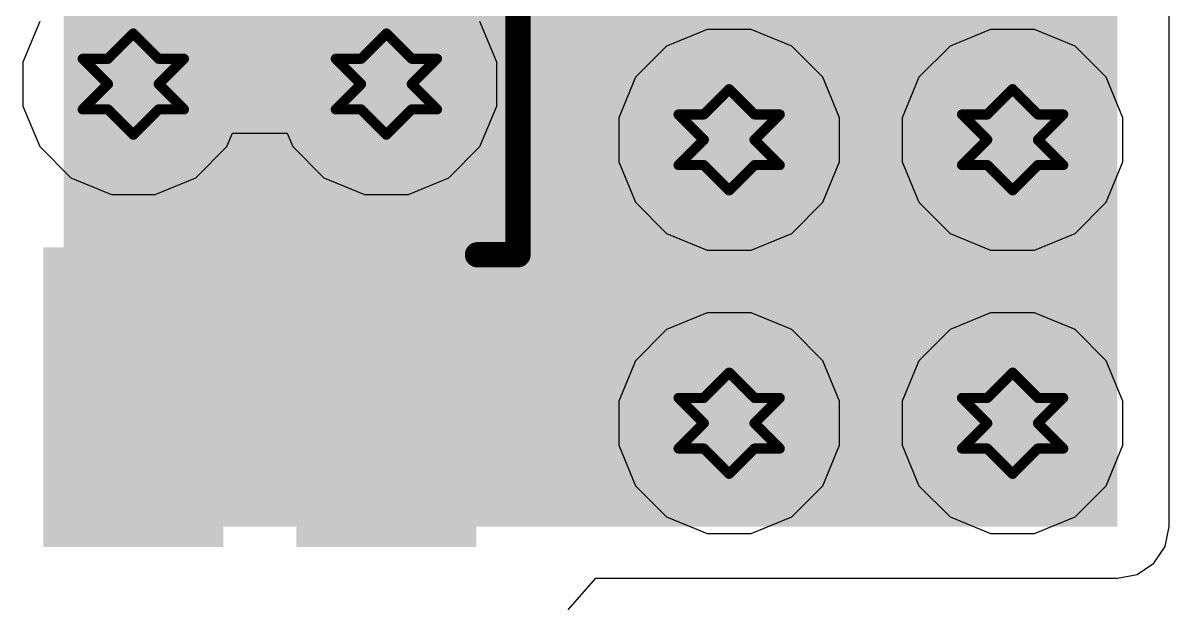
# Model space of a CAD drawing. Header units: inches. Extents: x 24 to 500, y 68 to 269.
# Drawn here: x 264.61 to 270.36, y 87.16 to 90.07 of the extents above; entities that cross this region are included whole.
import ezdxf

# ---------------------------------------------------------------- set-up
doc = ezdxf.new("R2010")
doc.units = ezdxf.units.IN
for name, color, linetype in [('Bottom Layer', 5, 'Continuous'), ('Drill Drawing', 1, 'Continuous'), ('Layer 1', 16, 'Continuous'), ('Layer 2', 76, 'Continuous'), ('Top Layer', 1, 'Continuous'), ('Top Overlay', 2, 'Continuous'), ('Top Paste', 8, 'Continuous'), ('Top Solder', 216, 'Continuous'), ('Via Holes', 16, 'Continuous')]:
    doc.layers.add(name, color=color, linetype=linetype)

# ---------------------------------------------------------------- blocks, each defined once
blk = doc.blocks.new('SOP_8_76')
at = {"layer": 'Top Layer'}
for points in [[(-3.4, -0.285), (-2.1, -0.285), (-2.1, -0.985), (-3.4, -0.985)], [(-3.4, -1.555), (-2.1, -1.555), (-2.1, -2.255), (-3.4, -2.255)]]:
    blk.add_hatch(color=1, dxfattribs=at).paths.add_polyline_path(points)
at = {"layer": 'Top Paste'}
for points in [[(-3.4, -0.285), (-2.1, -0.285), (-2.1, -0.985), (-3.4, -0.985)], [(-3.4, -1.555), (-2.1, -1.555), (-2.1, -2.255), (-3.4, -2.255)]]:
    blk.add_hatch(color=8, dxfattribs=at).paths.add_polyline_path(points)
at = {"layer": 'Top Solder'}
for points in [[(-3.5016, -0.1834), (-1.9984, -0.1834), (-1.9984, -1.0866), (-3.5016, -1.0866)], [(-3.5016, -1.4534), (-1.9984, -1.4534), (-1.9984, -2.3566), (-3.5016, -2.3566)]]:
    blk.add_hatch(color=216, dxfattribs=at).paths.add_polyline_path(points)
at = {"layer": 'Top Overlay'}
for points in [[(-2.0356, -2.3622, 0.127, 0.127, 0), (-2.0356, -2.5654, 0.127, 0.127, 0)], [(-2.0356, -2.5654, 0.127, 0.127, 0), (2.0284, -2.5654, 0.127, 0.127, 0)]]:
    blk.add_lwpolyline(points, format="xyseb", dxfattribs=at)
for points in [[(-2.0673, -2.3622, 0.0635, 0.0635, 1), (-2.0038, -2.3622, 0.0635, 0.0635, 1)], [(-2.0673, -2.5654, 0.0635, 0.0635, 1), (-2.0038, -2.5654, 0.0635, 0.0635, 1)], [(-2.0673, -2.5654, 0.0635, 0.0635, 1), (-2.0038, -2.5654, 0.0635, 0.0635, 1)]]:
    blk.add_lwpolyline(points, format="xyseb", close=True, dxfattribs=at)

msp = doc.modelspace()

# ---------------------------------------------------------------- hatches: boundary and pattern name
at = {"layer": 'Bottom Layer'}
h = msp.add_hatch(color=5, dxfattribs=at)
edge = h.paths.add_edge_path()
edge.add_arc((265.1648, 89.7596), 0.3, 0, 360)
h = msp.add_hatch(color=5, dxfattribs=at)
edge = h.paths.add_edge_path()
edge.add_arc((266.4348, 89.7596), 0.3, 0, 360)
h = msp.add_hatch(color=5, dxfattribs=at)
edge = h.paths.add_edge_path()
edge.add_arc((268.1549, 89.4802), 0.3, 0, 360)
h = msp.add_hatch(color=5, dxfattribs=at)
edge = h.paths.add_edge_path()
edge.add_arc((269.5773, 89.4802), 0.3, 0, 360)
h = msp.add_hatch(color=5, dxfattribs=at)
edge = h.paths.add_edge_path()
edge.add_arc((268.1549, 88.0578), 0.3, 0, 360)
h = msp.add_hatch(color=5, dxfattribs=at)
edge = h.paths.add_edge_path()
edge.add_arc((269.5773, 88.0578), 0.3, 0, 360)
at = {"layer": 'Layer 1'}
h = msp.add_hatch(color=16, dxfattribs=at)
edge = h.paths.add_edge_path()
edge.add_arc((265.1648, 89.7596), 0.3, 0, 360)
h = msp.add_hatch(color=16, dxfattribs=at)
edge = h.paths.add_edge_path()
edge.add_arc((266.4348, 89.7596), 0.3, 0, 360)
h = msp.add_hatch(color=16, dxfattribs=at)
edge = h.paths.add_edge_path()
edge.add_arc((268.1549, 89.4802), 0.3, 0, 360)
h = msp.add_hatch(color=16, dxfattribs=at)
edge = h.paths.add_edge_path()
edge.add_arc((269.5773, 89.4802), 0.3, 0, 360)
h = msp.add_hatch(color=16, dxfattribs=at)
edge = h.paths.add_edge_path()
edge.add_arc((268.1549, 88.0578), 0.3, 0, 360)
h = msp.add_hatch(color=16, dxfattribs=at)
edge = h.paths.add_edge_path()
edge.add_arc((269.5773, 88.0578), 0.3, 0, 360)
at = {"layer": 'Layer 2'}
h = msp.add_hatch(color=76, dxfattribs=at)
edge = h.paths.add_edge_path()
edge.add_arc((265.1648, 89.7596), 0.3, 0, 360)
h = msp.add_hatch(color=76, dxfattribs=at)
edge = h.paths.add_edge_path()
edge.add_arc((266.4348, 89.7596), 0.3, 0, 360)
h = msp.add_hatch(color=76, dxfattribs=at)
edge = h.paths.add_edge_path()
edge.add_arc((268.1549, 89.4802), 0.3, 0, 360)
h = msp.add_hatch(color=76, dxfattribs=at)
edge = h.paths.add_edge_path()
edge.add_arc((269.5773, 89.4802), 0.3, 0, 360)
h = msp.add_hatch(color=76, dxfattribs=at)
edge = h.paths.add_edge_path()
edge.add_arc((268.1549, 88.0578), 0.3, 0, 360)
h = msp.add_hatch(color=76, dxfattribs=at)
edge = h.paths.add_edge_path()
edge.add_arc((269.5773, 88.0578), 0.3, 0, 360)
at = {"layer": 'Top Layer'}
msp.add_hatch(color=1, dxfattribs=at).paths.add_polyline_path([(264.8148, 87.5388), (270.1036, 87.5388), (270.1036, 91.4214), (264.8148, 91.4214)])
h = msp.add_hatch(color=1, dxfattribs=at)
edge = h.paths.add_edge_path()
edge.add_arc((265.1648, 89.7596), 0.3, 0, 360)
h = msp.add_hatch(color=1, dxfattribs=at)
edge = h.paths.add_edge_path()
edge.add_arc((266.4348, 89.7596), 0.3, 0, 360)
h = msp.add_hatch(color=1, dxfattribs=at)
edge = h.paths.add_edge_path()
edge.add_arc((268.1549, 89.4802), 0.3, 0, 360)
h = msp.add_hatch(color=1, dxfattribs=at)
edge = h.paths.add_edge_path()
edge.add_arc((269.5773, 89.4802), 0.3, 0, 360)
h = msp.add_hatch(color=1, dxfattribs=at)
edge = h.paths.add_edge_path()
edge.add_arc((268.1549, 88.0578), 0.3, 0, 360)
h = msp.add_hatch(color=1, dxfattribs=at)
edge = h.paths.add_edge_path()
edge.add_arc((269.5773, 88.0578), 0.3, 0, 360)
at = {"layer": 'Via Holes'}
h = msp.add_hatch(color=7, dxfattribs=at)
edge = h.paths.add_edge_path()
edge.add_arc((265.1648, 89.7596), 0.15, 0, 360)
h = msp.add_hatch(color=7, dxfattribs=at)
edge = h.paths.add_edge_path()
edge.add_arc((266.4348, 89.7596), 0.15, 0, 360)
h = msp.add_hatch(color=7, dxfattribs=at)
edge = h.paths.add_edge_path()
edge.add_arc((268.1549, 89.4802), 0.15, 0, 360)
h = msp.add_hatch(color=7, dxfattribs=at)
edge = h.paths.add_edge_path()
edge.add_arc((269.5773, 89.4802), 0.15, 0, 360)
h = msp.add_hatch(color=7, dxfattribs=at)
edge = h.paths.add_edge_path()
edge.add_arc((268.1549, 88.0578), 0.15, 0, 360)
h = msp.add_hatch(color=7, dxfattribs=at)
edge = h.paths.add_edge_path()
edge.add_arc((269.5773, 88.0578), 0.15, 0, 360)

# ---------------------------------------------------------------- linework, layer by layer
at = {"layer": 'Drill Drawing'}
for points in [[(265.0378, 89.8866, 0.0508, 0.0508, 0), (265.1648, 90.0136, 0.0508, 0.0508, 0)], [(265.1648, 90.0136, 0.0508, 0.0508, 0), (265.2918, 89.8866, 0.0508, 0.0508, 0)], [(266.3078, 89.8866, 0.0508, 0.0508, 0), (266.4348, 90.0136, 0.0508, 0.0508, 0)], [(266.4348, 90.0136, 0.0508, 0.0508, 0), (266.5618, 89.8866, 0.0508, 0.0508, 0)], [(264.9108, 89.8866, 0.0508, 0.0508, 0), (265.0378, 89.7596, 0.0508, 0.0508, 0)], [(264.9108, 89.8866, 0.0508, 0.0508, 0), (265.0378, 89.8866, 0.0508, 0.0508, 0)], [(265.2918, 89.8866, 0.0508, 0.0508, 0), (265.4188, 89.8866, 0.0508, 0.0508, 0)], [(265.2918, 89.7596, 0.0508, 0.0508, 0), (265.4188, 89.8866, 0.0508, 0.0508, 0)], [(266.1808, 89.8866, 0.0508, 0.0508, 0), (266.3078, 89.7596, 0.0508, 0.0508, 0)], [(266.1808, 89.8866, 0.0508, 0.0508, 0), (266.3078, 89.8866, 0.0508, 0.0508, 0)], [(266.5618, 89.8866, 0.0508, 0.0508, 0), (266.6888, 89.8866, 0.0508, 0.0508, 0)], [(266.5618, 89.7596, 0.0508, 0.0508, 0), (266.6888, 89.8866, 0.0508, 0.0508, 0)], [(264.9108, 89.6326, 0.0508, 0.0508, 0), (265.0378, 89.7596, 0.0508, 0.0508, 0)], [(265.2918, 89.7596, 0.0508, 0.0508, 0), (265.4188, 89.6326, 0.0508, 0.0508, 0)], [(266.1808, 89.6326, 0.0508, 0.0508, 0), (266.3078, 89.7596, 0.0508, 0.0508, 0)], [(266.5618, 89.7596, 0.0508, 0.0508, 0), (266.6888, 89.6326, 0.0508, 0.0508, 0)], [(268.0279, 89.6072, 0.0508, 0.0508, 0), (268.1549, 89.7342, 0.0508, 0.0508, 0)], [(268.1549, 89.7342, 0.0508, 0.0508, 0), (268.2819, 89.6072, 0.0508, 0.0508, 0)], [(269.4503, 89.6072, 0.0508, 0.0508, 0), (269.5773, 89.7342, 0.0508, 0.0508, 0)], [(269.5773, 89.7342, 0.0508, 0.0508, 0), (269.7043, 89.6072, 0.0508, 0.0508, 0)], [(264.9108, 89.6326, 0.0508, 0.0508, 0), (265.0378, 89.6326, 0.0508, 0.0508, 0)], [(265.0378, 89.6326, 0.0508, 0.0508, 0), (265.1648, 89.5056, 0.0508, 0.0508, 0)], [(265.1648, 89.5056, 0.0508, 0.0508, 0), (265.2918, 89.6326, 0.0508, 0.0508, 0)], [(265.2918, 89.6326, 0.0508, 0.0508, 0), (265.4188, 89.6326, 0.0508, 0.0508, 0)], [(266.1808, 89.6326, 0.0508, 0.0508, 0), (266.3078, 89.6326, 0.0508, 0.0508, 0)], [(266.3078, 89.6326, 0.0508, 0.0508, 0), (266.4348, 89.5056, 0.0508, 0.0508, 0)], [(266.4348, 89.5056, 0.0508, 0.0508, 0), (266.5618, 89.6326, 0.0508, 0.0508, 0)], [(266.5618, 89.6326, 0.0508, 0.0508, 0), (266.6888, 89.6326, 0.0508, 0.0508, 0)], [(267.9009, 89.6072, 0.0508, 0.0508, 0), (268.0279, 89.4802, 0.0508, 0.0508, 0)], [(267.9009, 89.6072, 0.0508, 0.0508, 0), (268.0279, 89.6072, 0.0508, 0.0508, 0)], [(268.2819, 89.6072, 0.0508, 0.0508, 0), (268.4089, 89.6072, 0.0508, 0.0508, 0)], [(268.2819, 89.4802, 0.0508, 0.0508, 0), (268.4089, 89.6072, 0.0508, 0.0508, 0)], [(269.3233, 89.6072, 0.0508, 0.0508, 0), (269.4503, 89.4802, 0.0508, 0.0508, 0)], [(269.3233, 89.6072, 0.0508, 0.0508, 0), (269.4503, 89.6072, 0.0508, 0.0508, 0)], [(269.7043, 89.6072, 0.0508, 0.0508, 0), (269.8313, 89.6072, 0.0508, 0.0508, 0)], [(269.7043, 89.4802, 0.0508, 0.0508, 0), (269.8313, 89.6072, 0.0508, 0.0508, 0)], [(267.9009, 89.3532, 0.0508, 0.0508, 0), (268.0279, 89.4802, 0.0508, 0.0508, 0)], [(268.2819, 89.4802, 0.0508, 0.0508, 0), (268.4089, 89.3532, 0.0508, 0.0508, 0)], [(269.3233, 89.3532, 0.0508, 0.0508, 0), (269.4503, 89.4802, 0.0508, 0.0508, 0)], [(269.7043, 89.4802, 0.0508, 0.0508, 0), (269.8313, 89.3532, 0.0508, 0.0508, 0)], [(267.9009, 89.3532, 0.0508, 0.0508, 0), (268.0279, 89.3532, 0.0508, 0.0508, 0)], [(268.0279, 89.3532, 0.0508, 0.0508, 0), (268.1549, 89.2262, 0.0508, 0.0508, 0)], [(268.1549, 89.2262, 0.0508, 0.0508, 0), (268.2819, 89.3532, 0.0508, 0.0508, 0)], [(268.2819, 89.3532, 0.0508, 0.0508, 0), (268.4089, 89.3532, 0.0508, 0.0508, 0)], [(269.3233, 89.3532, 0.0508, 0.0508, 0), (269.4503, 89.3532, 0.0508, 0.0508, 0)], [(269.4503, 89.3532, 0.0508, 0.0508, 0), (269.5773, 89.2262, 0.0508, 0.0508, 0)], [(269.5773, 89.2262, 0.0508, 0.0508, 0), (269.7043, 89.3532, 0.0508, 0.0508, 0)], [(269.7043, 89.3532, 0.0508, 0.0508, 0), (269.8313, 89.3532, 0.0508, 0.0508, 0)], [(268.0279, 88.1848, 0.0508, 0.0508, 0), (268.1549, 88.3118, 0.0508, 0.0508, 0)], [(268.1549, 88.3118, 0.0508, 0.0508, 0), (268.2819, 88.1848, 0.0508, 0.0508, 0)], [(269.4503, 88.1848, 0.0508, 0.0508, 0), (269.5773, 88.3118, 0.0508, 0.0508, 0)], [(269.5773, 88.3118, 0.0508, 0.0508, 0), (269.7043, 88.1848, 0.0508, 0.0508, 0)], [(267.9009, 88.1848, 0.0508, 0.0508, 0), (268.0279, 88.0578, 0.0508, 0.0508, 0)], [(267.9009, 88.1848, 0.0508, 0.0508, 0), (268.0279, 88.1848, 0.0508, 0.0508, 0)], [(268.2819, 88.1848, 0.0508, 0.0508, 0), (268.4089, 88.1848, 0.0508, 0.0508, 0)], [(268.2819, 88.0578, 0.0508, 0.0508, 0), (268.4089, 88.1848, 0.0508, 0.0508, 0)], [(269.3233, 88.1848, 0.0508, 0.0508, 0), (269.4503, 88.0578, 0.0508, 0.0508, 0)], [(269.3233, 88.1848, 0.0508, 0.0508, 0), (269.4503, 88.1848, 0.0508, 0.0508, 0)], [(269.7043, 88.1848, 0.0508, 0.0508, 0), (269.8313, 88.1848, 0.0508, 0.0508, 0)], [(269.7043, 88.0578, 0.0508, 0.0508, 0), (269.8313, 88.1848, 0.0508, 0.0508, 0)], [(267.9009, 87.9308, 0.0508, 0.0508, 0), (268.0279, 88.0578, 0.0508, 0.0508, 0)], [(268.2819, 88.0578, 0.0508, 0.0508, 0), (268.4089, 87.9308, 0.0508, 0.0508, 0)], [(269.3233, 87.9308, 0.0508, 0.0508, 0), (269.4503, 88.0578, 0.0508, 0.0508, 0)], [(269.7043, 88.0578, 0.0508, 0.0508, 0), (269.8313, 87.9308, 0.0508, 0.0508, 0)], [(267.9009, 87.9308, 0.0508, 0.0508, 0), (268.0279, 87.9308, 0.0508, 0.0508, 0)], [(268.0279, 87.9308, 0.0508, 0.0508, 0), (268.1549, 87.8038, 0.0508, 0.0508, 0)], [(268.1549, 87.8038, 0.0508, 0.0508, 0), (268.2819, 87.9308, 0.0508, 0.0508, 0)], [(268.2819, 87.9308, 0.0508, 0.0508, 0), (268.4089, 87.9308, 0.0508, 0.0508, 0)], [(269.3233, 87.9308, 0.0508, 0.0508, 0), (269.4503, 87.9308, 0.0508, 0.0508, 0)], [(269.4503, 87.9308, 0.0508, 0.0508, 0), (269.5773, 87.8038, 0.0508, 0.0508, 0)], [(269.5773, 87.8038, 0.0508, 0.0508, 0), (269.7043, 87.9308, 0.0508, 0.0508, 0)], [(269.7043, 87.9308, 0.0508, 0.0508, 0), (269.8313, 87.9308, 0.0508, 0.0508, 0)]]:
    msp.add_lwpolyline(points, format="xyseb", dxfattribs=at)
for points in [[(265.1521, 90.0136, 0.0254, 0.0254, 1), (265.1775, 90.0136, 0.0254, 0.0254, 1)], [(265.1521, 90.0136, 0.0254, 0.0254, 1), (265.1775, 90.0136, 0.0254, 0.0254, 1)], [(266.4221, 90.0136, 0.0254, 0.0254, 1), (266.4475, 90.0136, 0.0254, 0.0254, 1)], [(266.4221, 90.0136, 0.0254, 0.0254, 1), (266.4475, 90.0136, 0.0254, 0.0254, 1)], [(264.8981, 89.8866, 0.0254, 0.0254, 1), (264.9235, 89.8866, 0.0254, 0.0254, 1)], [(264.8981, 89.8866, 0.0254, 0.0254, 1), (264.9235, 89.8866, 0.0254, 0.0254, 1)], [(265.0251, 89.8866, 0.0254, 0.0254, 1), (265.0505, 89.8866, 0.0254, 0.0254, 1)], [(265.0251, 89.8866, 0.0254, 0.0254, 1), (265.0505, 89.8866, 0.0254, 0.0254, 1)], [(265.2791, 89.8866, 0.0254, 0.0254, 1), (265.3045, 89.8866, 0.0254, 0.0254, 1)], [(265.2791, 89.8866, 0.0254, 0.0254, 1), (265.3045, 89.8866, 0.0254, 0.0254, 1)], [(265.4061, 89.8866, 0.0254, 0.0254, 1), (265.4315, 89.8866, 0.0254, 0.0254, 1)], [(265.4061, 89.8866, 0.0254, 0.0254, 1), (265.4315, 89.8866, 0.0254, 0.0254, 1)], [(266.1681, 89.8866, 0.0254, 0.0254, 1), (266.1935, 89.8866, 0.0254, 0.0254, 1)], [(266.1681, 89.8866, 0.0254, 0.0254, 1), (266.1935, 89.8866, 0.0254, 0.0254, 1)], [(266.2951, 89.8866, 0.0254, 0.0254, 1), (266.3205, 89.8866, 0.0254, 0.0254, 1)], [(266.2951, 89.8866, 0.0254, 0.0254, 1), (266.3205, 89.8866, 0.0254, 0.0254, 1)], [(266.5491, 89.8866, 0.0254, 0.0254, 1), (266.5745, 89.8866, 0.0254, 0.0254, 1)], [(266.5491, 89.8866, 0.0254, 0.0254, 1), (266.5745, 89.8866, 0.0254, 0.0254, 1)], [(266.6761, 89.8866, 0.0254, 0.0254, 1), (266.7015, 89.8866, 0.0254, 0.0254, 1)], [(266.6761, 89.8866, 0.0254, 0.0254, 1), (266.7015, 89.8866, 0.0254, 0.0254, 1)], [(265.0251, 89.7596, 0.0254, 0.0254, 1), (265.0505, 89.7596, 0.0254, 0.0254, 1)], [(265.0251, 89.7596, 0.0254, 0.0254, 1), (265.0505, 89.7596, 0.0254, 0.0254, 1)], [(265.2791, 89.7596, 0.0254, 0.0254, 1), (265.3045, 89.7596, 0.0254, 0.0254, 1)], [(265.2791, 89.7596, 0.0254, 0.0254, 1), (265.3045, 89.7596, 0.0254, 0.0254, 1)], [(266.2951, 89.7596, 0.0254, 0.0254, 1), (266.3205, 89.7596, 0.0254, 0.0254, 1)], [(266.2951, 89.7596, 0.0254, 0.0254, 1), (266.3205, 89.7596, 0.0254, 0.0254, 1)], [(266.5491, 89.7596, 0.0254, 0.0254, 1), (266.5745, 89.7596, 0.0254, 0.0254, 1)], [(266.5491, 89.7596, 0.0254, 0.0254, 1), (266.5745, 89.7596, 0.0254, 0.0254, 1)], [(268.1422, 89.7342, 0.0254, 0.0254, 1), (268.1676, 89.7342, 0.0254, 0.0254, 1)], [(268.1422, 89.7342, 0.0254, 0.0254, 1), (268.1676, 89.7342, 0.0254, 0.0254, 1)], [(269.5646, 89.7342, 0.0254, 0.0254, 1), (269.59, 89.7342, 0.0254, 0.0254, 1)], [(269.5646, 89.7342, 0.0254, 0.0254, 1), (269.59, 89.7342, 0.0254, 0.0254, 1)], [(264.8981, 89.6326, 0.0254, 0.0254, 1), (264.9235, 89.6326, 0.0254, 0.0254, 1)], [(264.8981, 89.6326, 0.0254, 0.0254, 1), (264.9235, 89.6326, 0.0254, 0.0254, 1)], [(265.0251, 89.6326, 0.0254, 0.0254, 1), (265.0505, 89.6326, 0.0254, 0.0254, 1)], [(265.0251, 89.6326, 0.0254, 0.0254, 1), (265.0505, 89.6326, 0.0254, 0.0254, 1)], [(265.2791, 89.6326, 0.0254, 0.0254, 1), (265.3045, 89.6326, 0.0254, 0.0254, 1)], [(265.2791, 89.6326, 0.0254, 0.0254, 1), (265.3045, 89.6326, 0.0254, 0.0254, 1)], [(265.4061, 89.6326, 0.0254, 0.0254, 1), (265.4315, 89.6326, 0.0254, 0.0254, 1)], [(265.4061, 89.6326, 0.0254, 0.0254, 1), (265.4315, 89.6326, 0.0254, 0.0254, 1)], [(266.1681, 89.6326, 0.0254, 0.0254, 1), (266.1935, 89.6326, 0.0254, 0.0254, 1)], [(266.1681, 89.6326, 0.0254, 0.0254, 1), (266.1935, 89.6326, 0.0254, 0.0254, 1)], [(266.2951, 89.6326, 0.0254, 0.0254, 1), (266.3205, 89.6326, 0.0254, 0.0254, 1)], [(266.2951, 89.6326, 0.0254, 0.0254, 1), (266.3205, 89.6326, 0.0254, 0.0254, 1)], [(266.5491, 89.6326, 0.0254, 0.0254, 1), (266.5745, 89.6326, 0.0254, 0.0254, 1)], [(266.5491, 89.6326, 0.0254, 0.0254, 1), (266.5745, 89.6326, 0.0254, 0.0254, 1)], [(266.6761, 89.6326, 0.0254, 0.0254, 1), (266.7015, 89.6326, 0.0254, 0.0254, 1)], [(266.6761, 89.6326, 0.0254, 0.0254, 1), (266.7015, 89.6326, 0.0254, 0.0254, 1)], [(267.8882, 89.6072, 0.0254, 0.0254, 1), (267.9136, 89.6072, 0.0254, 0.0254, 1)], [(267.8882, 89.6072, 0.0254, 0.0254, 1), (267.9136, 89.6072, 0.0254, 0.0254, 1)], [(268.0152, 89.6072, 0.0254, 0.0254, 1), (268.0406, 89.6072, 0.0254, 0.0254, 1)], [(268.0152, 89.6072, 0.0254, 0.0254, 1), (268.0406, 89.6072, 0.0254, 0.0254, 1)], [(268.2692, 89.6072, 0.0254, 0.0254, 1), (268.2946, 89.6072, 0.0254, 0.0254, 1)], [(268.2692, 89.6072, 0.0254, 0.0254, 1), (268.2946, 89.6072, 0.0254, 0.0254, 1)], [(268.3962, 89.6072, 0.0254, 0.0254, 1), (268.4216, 89.6072, 0.0254, 0.0254, 1)], [(268.3962, 89.6072, 0.0254, 0.0254, 1), (268.4216, 89.6072, 0.0254, 0.0254, 1)], [(269.3106, 89.6072, 0.0254, 0.0254, 1), (269.336, 89.6072, 0.0254, 0.0254, 1)], [(269.3106, 89.6072, 0.0254, 0.0254, 1), (269.336, 89.6072, 0.0254, 0.0254, 1)], [(269.4376, 89.6072, 0.0254, 0.0254, 1), (269.463, 89.6072, 0.0254, 0.0254, 1)], [(269.4376, 89.6072, 0.0254, 0.0254, 1), (269.463, 89.6072, 0.0254, 0.0254, 1)], [(269.6916, 89.6072, 0.0254, 0.0254, 1), (269.717, 89.6072, 0.0254, 0.0254, 1)], [(269.6916, 89.6072, 0.0254, 0.0254, 1), (269.717, 89.6072, 0.0254, 0.0254, 1)], [(269.8186, 89.6072, 0.0254, 0.0254, 1), (269.844, 89.6072, 0.0254, 0.0254, 1)], [(269.8186, 89.6072, 0.0254, 0.0254, 1), (269.844, 89.6072, 0.0254, 0.0254, 1)], [(265.1521, 89.5056, 0.0254, 0.0254, 1), (265.1775, 89.5056, 0.0254, 0.0254, 1)], [(265.1521, 89.5056, 0.0254, 0.0254, 1), (265.1775, 89.5056, 0.0254, 0.0254, 1)], [(266.4221, 89.5056, 0.0254, 0.0254, 1), (266.4475, 89.5056, 0.0254, 0.0254, 1)], [(266.4221, 89.5056, 0.0254, 0.0254, 1), (266.4475, 89.5056, 0.0254, 0.0254, 1)], [(268.0152, 89.4802, 0.0254, 0.0254, 1), (268.0406, 89.4802, 0.0254, 0.0254, 1)], [(268.0152, 89.4802, 0.0254, 0.0254, 1), (268.0406, 89.4802, 0.0254, 0.0254, 1)], [(268.2692, 89.4802, 0.0254, 0.0254, 1), (268.2946, 89.4802, 0.0254, 0.0254, 1)], [(268.2692, 89.4802, 0.0254, 0.0254, 1), (268.2946, 89.4802, 0.0254, 0.0254, 1)], [(269.4376, 89.4802, 0.0254, 0.0254, 1), (269.463, 89.4802, 0.0254, 0.0254, 1)], [(269.4376, 89.4802, 0.0254, 0.0254, 1), (269.463, 89.4802, 0.0254, 0.0254, 1)], [(269.6916, 89.4802, 0.0254, 0.0254, 1), (269.717, 89.4802, 0.0254, 0.0254, 1)], [(269.6916, 89.4802, 0.0254, 0.0254, 1), (269.717, 89.4802, 0.0254, 0.0254, 1)], [(267.8882, 89.3532, 0.0254, 0.0254, 1), (267.9136, 89.3532, 0.0254, 0.0254, 1)], [(267.8882, 89.3532, 0.0254, 0.0254, 1), (267.9136, 89.3532, 0.0254, 0.0254, 1)], [(268.0152, 89.3532, 0.0254, 0.0254, 1), (268.0406, 89.3532, 0.0254, 0.0254, 1)], [(268.0152, 89.3532, 0.0254, 0.0254, 1), (268.0406, 89.3532, 0.0254, 0.0254, 1)], [(268.2692, 89.3532, 0.0254, 0.0254, 1), (268.2946, 89.3532, 0.0254, 0.0254, 1)], [(268.2692, 89.3532, 0.0254, 0.0254, 1), (268.2946, 89.3532, 0.0254, 0.0254, 1)], [(268.3962, 89.3532, 0.0254, 0.0254, 1), (268.4216, 89.3532, 0.0254, 0.0254, 1)], [(268.3962, 89.3532, 0.0254, 0.0254, 1), (268.4216, 89.3532, 0.0254, 0.0254, 1)], [(269.3106, 89.3532, 0.0254, 0.0254, 1), (269.336, 89.3532, 0.0254, 0.0254, 1)], [(269.3106, 89.3532, 0.0254, 0.0254, 1), (269.336, 89.3532, 0.0254, 0.0254, 1)], [(269.4376, 89.3532, 0.0254, 0.0254, 1), (269.463, 89.3532, 0.0254, 0.0254, 1)], [(269.4376, 89.3532, 0.0254, 0.0254, 1), (269.463, 89.3532, 0.0254, 0.0254, 1)], [(269.6916, 89.3532, 0.0254, 0.0254, 1), (269.717, 89.3532, 0.0254, 0.0254, 1)], [(269.6916, 89.3532, 0.0254, 0.0254, 1), (269.717, 89.3532, 0.0254, 0.0254, 1)], [(269.8186, 89.3532, 0.0254, 0.0254, 1), (269.844, 89.3532, 0.0254, 0.0254, 1)], [(269.8186, 89.3532, 0.0254, 0.0254, 1), (269.844, 89.3532, 0.0254, 0.0254, 1)], [(268.1422, 89.2262, 0.0254, 0.0254, 1), (268.1676, 89.2262, 0.0254, 0.0254, 1)], [(268.1422, 89.2262, 0.0254, 0.0254, 1), (268.1676, 89.2262, 0.0254, 0.0254, 1)], [(269.5646, 89.2262, 0.0254, 0.0254, 1), (269.59, 89.2262, 0.0254, 0.0254, 1)], [(269.5646, 89.2262, 0.0254, 0.0254, 1), (269.59, 89.2262, 0.0254, 0.0254, 1)], [(268.1422, 88.3118, 0.0254, 0.0254, 1), (268.1676, 88.3118, 0.0254, 0.0254, 1)], [(268.1422, 88.3118, 0.0254, 0.0254, 1), (268.1676, 88.3118, 0.0254, 0.0254, 1)], [(269.5646, 88.3118, 0.0254, 0.0254, 1), (269.59, 88.3118, 0.0254, 0.0254, 1)], [(269.5646, 88.3118, 0.0254, 0.0254, 1), (269.59, 88.3118, 0.0254, 0.0254, 1)], [(267.8882, 88.1848, 0.0254, 0.0254, 1), (267.9136, 88.1848, 0.0254, 0.0254, 1)], [(267.8882, 88.1848, 0.0254, 0.0254, 1), (267.9136, 88.1848, 0.0254, 0.0254, 1)], [(268.0152, 88.1848, 0.0254, 0.0254, 1), (268.0406, 88.1848, 0.0254, 0.0254, 1)], [(268.0152, 88.1848, 0.0254, 0.0254, 1), (268.0406, 88.1848, 0.0254, 0.0254, 1)], [(268.2692, 88.1848, 0.0254, 0.0254, 1), (268.2946, 88.1848, 0.0254, 0.0254, 1)], [(268.2692, 88.1848, 0.0254, 0.0254, 1), (268.2946, 88.1848, 0.0254, 0.0254, 1)], [(268.3962, 88.1848, 0.0254, 0.0254, 1), (268.4216, 88.1848, 0.0254, 0.0254, 1)], [(268.3962, 88.1848, 0.0254, 0.0254, 1), (268.4216, 88.1848, 0.0254, 0.0254, 1)], [(269.3106, 88.1848, 0.0254, 0.0254, 1), (269.336, 88.1848, 0.0254, 0.0254, 1)], [(269.3106, 88.1848, 0.0254, 0.0254, 1), (269.336, 88.1848, 0.0254, 0.0254, 1)], [(269.4376, 88.1848, 0.0254, 0.0254, 1), (269.463, 88.1848, 0.0254, 0.0254, 1)], [(269.4376, 88.1848, 0.0254, 0.0254, 1), (269.463, 88.1848, 0.0254, 0.0254, 1)], [(269.6916, 88.1848, 0.0254, 0.0254, 1), (269.717, 88.1848, 0.0254, 0.0254, 1)], [(269.6916, 88.1848, 0.0254, 0.0254, 1), (269.717, 88.1848, 0.0254, 0.0254, 1)], [(269.8186, 88.1848, 0.0254, 0.0254, 1), (269.844, 88.1848, 0.0254, 0.0254, 1)], [(269.8186, 88.1848, 0.0254, 0.0254, 1), (269.844, 88.1848, 0.0254, 0.0254, 1)], [(268.0152, 88.0578, 0.0254, 0.0254, 1), (268.0406, 88.0578, 0.0254, 0.0254, 1)], [(268.0152, 88.0578, 0.0254, 0.0254, 1), (268.0406, 88.0578, 0.0254, 0.0254, 1)], [(268.2692, 88.0578, 0.0254, 0.0254, 1), (268.2946, 88.0578, 0.0254, 0.0254, 1)], [(268.2692, 88.0578, 0.0254, 0.0254, 1), (268.2946, 88.0578, 0.0254, 0.0254, 1)], [(269.4376, 88.0578, 0.0254, 0.0254, 1), (269.463, 88.0578, 0.0254, 0.0254, 1)], [(269.4376, 88.0578, 0.0254, 0.0254, 1), (269.463, 88.0578, 0.0254, 0.0254, 1)], [(269.6916, 88.0578, 0.0254, 0.0254, 1), (269.717, 88.0578, 0.0254, 0.0254, 1)], [(269.6916, 88.0578, 0.0254, 0.0254, 1), (269.717, 88.0578, 0.0254, 0.0254, 1)], [(267.8882, 87.9308, 0.0254, 0.0254, 1), (267.9136, 87.9308, 0.0254, 0.0254, 1)], [(267.8882, 87.9308, 0.0254, 0.0254, 1), (267.9136, 87.9308, 0.0254, 0.0254, 1)], [(268.0152, 87.9308, 0.0254, 0.0254, 1), (268.0406, 87.9308, 0.0254, 0.0254, 1)], [(268.0152, 87.9308, 0.0254, 0.0254, 1), (268.0406, 87.9308, 0.0254, 0.0254, 1)], [(268.2692, 87.9308, 0.0254, 0.0254, 1), (268.2946, 87.9308, 0.0254, 0.0254, 1)], [(268.2692, 87.9308, 0.0254, 0.0254, 1), (268.2946, 87.9308, 0.0254, 0.0254, 1)], [(268.3962, 87.9308, 0.0254, 0.0254, 1), (268.4216, 87.9308, 0.0254, 0.0254, 1)], [(268.3962, 87.9308, 0.0254, 0.0254, 1), (268.4216, 87.9308, 0.0254, 0.0254, 1)], [(269.3106, 87.9308, 0.0254, 0.0254, 1), (269.336, 87.9308, 0.0254, 0.0254, 1)], [(269.3106, 87.9308, 0.0254, 0.0254, 1), (269.336, 87.9308, 0.0254, 0.0254, 1)], [(269.4376, 87.9308, 0.0254, 0.0254, 1), (269.463, 87.9308, 0.0254, 0.0254, 1)], [(269.4376, 87.9308, 0.0254, 0.0254, 1), (269.463, 87.9308, 0.0254, 0.0254, 1)], [(269.6916, 87.9308, 0.0254, 0.0254, 1), (269.717, 87.9308, 0.0254, 0.0254, 1)], [(269.6916, 87.9308, 0.0254, 0.0254, 1), (269.717, 87.9308, 0.0254, 0.0254, 1)], [(269.8186, 87.9308, 0.0254, 0.0254, 1), (269.844, 87.9308, 0.0254, 0.0254, 1)], [(269.8186, 87.9308, 0.0254, 0.0254, 1), (269.844, 87.9308, 0.0254, 0.0254, 1)], [(268.1422, 87.8038, 0.0254, 0.0254, 1), (268.1676, 87.8038, 0.0254, 0.0254, 1)], [(268.1422, 87.8038, 0.0254, 0.0254, 1), (268.1676, 87.8038, 0.0254, 0.0254, 1)], [(269.5646, 87.8038, 0.0254, 0.0254, 1), (269.59, 87.8038, 0.0254, 0.0254, 1)], [(269.5646, 87.8038, 0.0254, 0.0254, 1), (269.59, 87.8038, 0.0254, 0.0254, 1)]]:
    msp.add_lwpolyline(points, format="xyseb", close=True, dxfattribs=at)
at = {"layer": 'Layer 1'}
for p, q in [((264.6951, 90.0734), (264.6108, 89.8698)), ((266.9888, 89.8698), (266.9044, 90.0734)), ((268.0447, 90.0342), (267.8411, 89.9499)), ((268.2651, 90.0342), (268.0447, 90.0342)), ((268.4687, 89.9499), (268.2651, 90.0342)), ((269.4671, 90.0342), (269.2635, 89.9499)), ((269.6875, 90.0342), (269.4671, 90.0342)), ((269.8911, 89.9499), (269.6875, 90.0342)), ((267.8411, 89.9499), (267.6852, 89.794)), ((268.6245, 89.794), (268.4687, 89.9499)), ((269.2635, 89.9499), (269.1076, 89.794)), ((270.0469, 89.794), (269.8911, 89.9499)), ((264.6108, 89.8698), (264.6108, 89.6494)), ((266.9888, 89.6494), (266.9888, 89.8698)), ((267.6852, 89.794), (267.6009, 89.5904)), ((268.7089, 89.5904), (268.6245, 89.794)), ((269.1076, 89.794), (269.0233, 89.5904)), ((270.1313, 89.5904), (270.0469, 89.794)), ((264.6108, 89.6494), (264.6951, 89.4458)), ((266.9044, 89.4458), (266.9888, 89.6494)), ((267.6009, 89.5904), (267.6009, 89.37)), ((268.7089, 89.37), (268.7089, 89.5904)), ((269.0233, 89.5904), (269.0233, 89.37)), ((270.1313, 89.37), (270.1313, 89.5904)), ((265.6344, 89.4458), (265.6623, 89.5131)), ((265.6623, 89.5131), (265.9372, 89.5131)), ((265.9372, 89.5131), (265.9651, 89.4458)), ((264.6951, 89.4458), (264.851, 89.29)), ((265.4786, 89.29), (265.6344, 89.4458)), ((265.9651, 89.4458), (266.121, 89.29)), ((266.7486, 89.29), (266.9044, 89.4458)), ((267.6009, 89.37), (267.6852, 89.1664)), ((268.6245, 89.1664), (268.7089, 89.37)), ((269.0233, 89.37), (269.1076, 89.1664)), ((270.0469, 89.1664), (270.1313, 89.37)), ((264.851, 89.29), (265.0546, 89.2056)), ((265.275, 89.2056), (265.4786, 89.29)), ((266.121, 89.29), (266.3246, 89.2056)), ((266.545, 89.2056), (266.7486, 89.29)), ((265.0546, 89.2056), (265.275, 89.2056)), ((266.3246, 89.2056), (266.545, 89.2056)), ((267.6852, 89.1664), (267.8411, 89.0106)), ((268.4687, 89.0106), (268.6245, 89.1664)), ((269.1076, 89.1664), (269.2635, 89.0106)), ((269.8911, 89.0106), (270.0469, 89.1664)), ((267.8411, 89.0106), (268.0447, 88.9262)), ((268.2651, 88.9262), (268.4687, 89.0106)), ((269.2635, 89.0106), (269.4671, 88.9262)), ((269.6875, 88.9262), (269.8911, 89.0106)), ((268.0447, 88.9262), (268.2651, 88.9262)), ((269.4671, 88.9262), (269.6875, 88.9262)), ((268.0447, 88.6118), (267.8411, 88.5275)), ((268.2651, 88.6118), (268.0447, 88.6118)), ((268.4687, 88.5275), (268.2651, 88.6118)), ((269.4671, 88.6118), (269.2635, 88.5275)), ((269.6875, 88.6118), (269.4671, 88.6118)), ((269.8911, 88.5275), (269.6875, 88.6118)), ((267.8411, 88.5275), (267.6852, 88.3716)), ((268.6245, 88.3716), (268.4687, 88.5275)), ((269.2635, 88.5275), (269.1076, 88.3716)), ((270.0469, 88.3716), (269.8911, 88.5275)), ((267.6852, 88.3716), (267.6009, 88.168)), ((268.7089, 88.168), (268.6245, 88.3716)), ((269.1076, 88.3716), (269.0233, 88.168)), ((270.1313, 88.168), (270.0469, 88.3716)), ((267.6009, 88.168), (267.6009, 87.9476)), ((268.7089, 87.9476), (268.7089, 88.168)), ((269.0233, 88.168), (269.0233, 87.9476)), ((270.1313, 87.9476), (270.1313, 88.168)), ((267.6009, 87.9476), (267.6852, 87.744)), ((268.6245, 87.744), (268.7089, 87.9476)), ((269.0233, 87.9476), (269.1076, 87.744)), ((270.0469, 87.744), (270.1313, 87.9476)), ((267.6852, 87.744), (267.8411, 87.5882)), ((268.4687, 87.5882), (268.6245, 87.744)), ((269.1076, 87.744), (269.2635, 87.5882)), ((269.8911, 87.5882), (270.0469, 87.744)), ((267.8411, 87.5882), (268.0447, 87.5038)), ((268.2651, 87.5038), (268.4687, 87.5882)), ((269.2635, 87.5882), (269.4671, 87.5038)), ((269.6875, 87.5038), (269.8911, 87.5882)), ((268.0447, 87.5038), (268.2651, 87.5038)), ((269.4671, 87.5038), (269.6875, 87.5038))]:
    msp.add_line(p, q, dxfattribs=at)
at = {"layer": 'Layer 2'}
for p, q in [((264.6951, 90.0734), (264.6108, 89.8698)), ((266.9888, 89.8698), (266.9044, 90.0734)), ((268.0447, 90.0342), (267.8411, 89.9499)), ((268.2651, 90.0342), (268.0447, 90.0342)), ((268.4687, 89.9499), (268.2651, 90.0342)), ((269.4671, 90.0342), (269.2635, 89.9499)), ((269.6875, 90.0342), (269.4671, 90.0342)), ((269.8911, 89.9499), (269.6875, 90.0342)), ((267.8411, 89.9499), (267.6852, 89.794)), ((268.6245, 89.794), (268.4687, 89.9499)), ((269.2635, 89.9499), (269.1076, 89.794)), ((270.0469, 89.794), (269.8911, 89.9499)), ((264.6108, 89.8698), (264.6108, 89.6494)), ((266.9888, 89.6494), (266.9888, 89.8698)), ((267.6852, 89.794), (267.6009, 89.5904)), ((268.7089, 89.5904), (268.6245, 89.794)), ((269.1076, 89.794), (269.0233, 89.5904)), ((270.1313, 89.5904), (270.0469, 89.794)), ((264.6108, 89.6494), (264.6951, 89.4458)), ((266.9044, 89.4458), (266.9888, 89.6494)), ((267.6009, 89.5904), (267.6009, 89.37)), ((268.7089, 89.37), (268.7089, 89.5904)), ((269.0233, 89.5904), (269.0233, 89.37)), ((270.1313, 89.37), (270.1313, 89.5904)), ((265.6344, 89.4458), (265.6623, 89.5131)), ((265.6623, 89.5131), (265.9372, 89.5131)), ((265.9372, 89.5131), (265.9651, 89.4458)), ((264.6951, 89.4458), (264.851, 89.29)), ((265.4786, 89.29), (265.6344, 89.4458)), ((265.9651, 89.4458), (266.121, 89.29)), ((266.7486, 89.29), (266.9044, 89.4458)), ((267.6009, 89.37), (267.6852, 89.1664)), ((268.6245, 89.1664), (268.7089, 89.37)), ((269.0233, 89.37), (269.1076, 89.1664)), ((270.0469, 89.1664), (270.1313, 89.37)), ((264.851, 89.29), (265.0546, 89.2056)), ((265.275, 89.2056), (265.4786, 89.29)), ((266.121, 89.29), (266.3246, 89.2056)), ((266.545, 89.2056), (266.7486, 89.29)), ((265.0546, 89.2056), (265.275, 89.2056)), ((266.3246, 89.2056), (266.545, 89.2056)), ((267.6852, 89.1664), (267.8411, 89.0106)), ((268.4687, 89.0106), (268.6245, 89.1664)), ((269.1076, 89.1664), (269.2635, 89.0106)), ((269.8911, 89.0106), (270.0469, 89.1664)), ((267.8411, 89.0106), (268.0447, 88.9262)), ((268.2651, 88.9262), (268.4687, 89.0106)), ((269.2635, 89.0106), (269.4671, 88.9262)), ((269.6875, 88.9262), (269.8911, 89.0106)), ((268.0447, 88.9262), (268.2651, 88.9262)), ((269.4671, 88.9262), (269.6875, 88.9262)), ((268.0447, 88.6118), (267.8411, 88.5275)), ((268.2651, 88.6118), (268.0447, 88.6118)), ((268.4687, 88.5275), (268.2651, 88.6118)), ((269.4671, 88.6118), (269.2635, 88.5275)), ((269.6875, 88.6118), (269.4671, 88.6118)), ((269.8911, 88.5275), (269.6875, 88.6118)), ((267.8411, 88.5275), (267.6852, 88.3716)), ((268.6245, 88.3716), (268.4687, 88.5275)), ((269.2635, 88.5275), (269.1076, 88.3716)), ((270.0469, 88.3716), (269.8911, 88.5275)), ((267.6852, 88.3716), (267.6009, 88.168)), ((268.7089, 88.168), (268.6245, 88.3716)), ((269.1076, 88.3716), (269.0233, 88.168)), ((270.1313, 88.168), (270.0469, 88.3716)), ((267.6009, 88.168), (267.6009, 87.9476)), ((268.7089, 87.9476), (268.7089, 88.168)), ((269.0233, 88.168), (269.0233, 87.9476)), ((270.1313, 87.9476), (270.1313, 88.168)), ((267.6009, 87.9476), (267.6852, 87.744)), ((268.6245, 87.744), (268.7089, 87.9476)), ((269.0233, 87.9476), (269.1076, 87.744)), ((270.0469, 87.744), (270.1313, 87.9476)), ((267.6852, 87.744), (267.8411, 87.5882)), ((268.4687, 87.5882), (268.6245, 87.744)), ((269.1076, 87.744), (269.2635, 87.5882)), ((269.8911, 87.5882), (270.0469, 87.744)), ((267.8411, 87.5882), (268.0447, 87.5038)), ((268.2651, 87.5038), (268.4687, 87.5882)), ((269.2635, 87.5882), (269.4671, 87.5038)), ((269.6875, 87.5038), (269.8911, 87.5882)), ((268.0447, 87.5038), (268.2651, 87.5038)), ((269.4671, 87.5038), (269.6875, 87.5038))]:
    msp.add_line(p, q, dxfattribs=at)
at = {"layer": 'Top Layer'}
for p, q in [((270.3626, 87.5388), (270.3626, 91.4214)), ((270.3429, 87.4397), (270.3626, 87.5388)), ((270.2867, 87.3557), (270.3429, 87.4397)), ((270.2027, 87.2995), (270.2867, 87.3557)), ((267.3472, 87.122), (267.4858, 87.2798)), ((267.4858, 87.2798), (270.1036, 87.2798)), ((270.1036, 87.2798), (270.2027, 87.2995))]:
    msp.add_line(p, q, dxfattribs=at)

# ---------------------------------------------------------------- block references
at = {"rotation": 90}
msp.add_blockref('SOP_8_76', (264.5298, 90.9388), dxfattribs=at)

doc.saveas('drawing.dxf')
